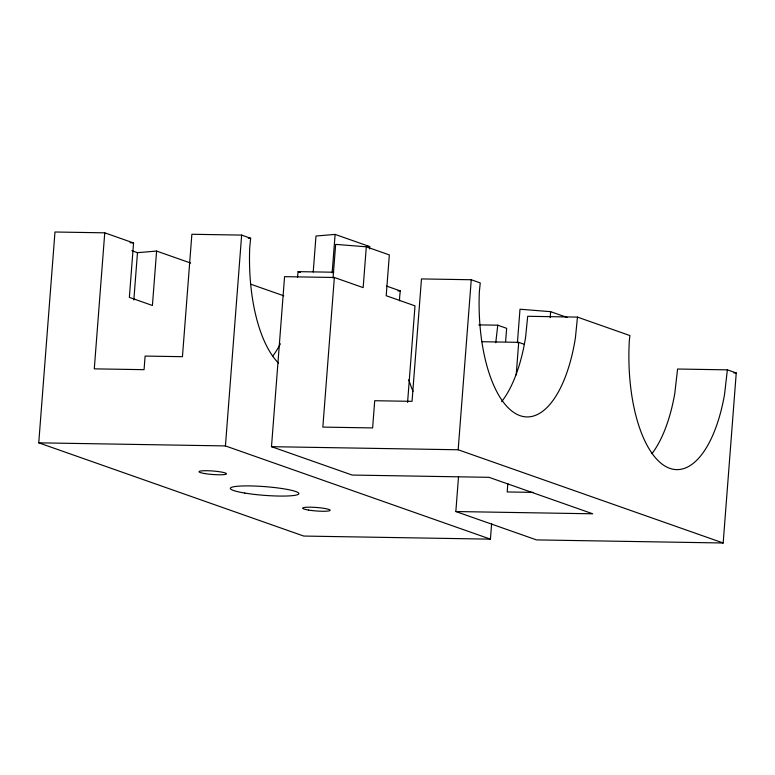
<?xml version="1.0" encoding="UTF-8"?>
<svg xmlns="http://www.w3.org/2000/svg" width="775" height="775" viewBox="0 0 775 775"><rect width="100%" height="100%" fill="white"/><g stroke="black" fill="none" stroke-linecap="round" stroke-linejoin="round"><path stroke-width="1.16" d="M491.631 523.483L490.43 539.148L303.752 536.058L38.75 442.835L54.977 232.006L104.751 232.829L133.552 242.963L129.367 297.368L152.413 305.476L156.598 251.071L137.475 252.679L131.895 250.722M104.751 232.829L94.288 368.852L144.063 369.675L145.109 356.074L182.445 356.684L191.871 234.273L241.645 235.096L250.645 238.254L249.734 247.409A116.909 49.736 -89.1 0 0 278.457 363.049M133.833 299.993L137.475 252.679M490.43 539.148L225.428 445.925L241.645 235.096M458.529 476.567L455.845 511.539L592.739 513.796L489.035 477.323L352.141 475.056L271.492 446.681L284.57 276.656L334.354 277.479L363.155 287.612L366.304 246.808L335.653 244.377L333.066 277.973M313.216 272.025L315.987 236.026L335.11 234.408L369.675 246.566L369.491 248.969M332.155 272.81L335.11 234.408M334.354 277.479L322.846 427.103L372.62 427.926L374.713 400.723L412.048 401.343L421.474 278.923L471.248 279.746L480.248 282.914L479.338 292.059A116.909 49.736 -89.1 0 0 517.477 414.596A116.909 49.736 -89.1 0 0 575.408 337.871L577.472 317.111L527.688 316.287L525.624 337.048A116.909 49.736 -89.1 0 1 501.599 401.692M407.582 402.39L415.003 305.854L386.202 295.721L389.341 254.917L366.304 246.808M651.911 453.704A116.909 49.736 -89.1 0 0 674.773 393.526L677.592 369.026L727.367 369.849L736.25 372.969L723.172 542.994L458.17 449.771L471.248 279.746M505.629 341.572L506.647 328.319L497.763 325.19L478.805 324.88M517.409 342.831L519.996 309.225L550.647 311.666L567.106 317.45M507.838 483.513L507.189 491.951L533.268 492.387M516.198 374.916L518.708 342.337L481.963 341.727M550.182 317.663L550.647 311.666M297.513 277.402L298.084 271.637L333.647 272.228M386.628 286.101L400.317 290.906L399.716 296.098A116.909 49.736 -89.1 0 0 399.493 300.758M495.758 342.695L497.763 325.19M727.367 369.849L724.557 394.349A116.909 49.736 -89.1 0 1 665.599 466.424A116.909 49.736 -89.1 0 1 629.319 340.748L629.91 335.565L577.472 317.111M248.271 238.216L250.645 238.254M397.943 290.867L400.317 290.906M733.877 372.93L736.25 372.969M38.75 442.835L225.428 445.925M271.492 446.681L458.17 449.771M723.172 542.994L536.494 539.904L455.845 511.539M367.321 246.382L369.675 246.566M130.016 242.682L133.552 242.963M518.708 342.337L524.239 344.284M298.084 271.637L300.361 272.432M156.598 251.071L190.679 263.054M250.887 284.241L283.824 295.827M280.395 343.78A116.909 49.736 -89.1 0 1 272.684 356.161M413.007 391.336A116.909 49.736 -89.1 0 1 408.783 379.75M244.842 493.074A34.381 4.369 4.4 0 0 298.733 493.966A34.381 4.369 4.4 0 0 250.189 485.925A34.381 4.369 4.4 0 0 244.842 493.074M308.537 510.066A13.756 1.744 4.4 0 0 330.092 510.425A13.756 1.744 4.4 0 0 310.678 507.199A13.756 1.744 4.4 0 0 308.537 510.066M204.842 473.583A13.756 1.744 4.4 0 0 226.397 473.942A13.756 1.744 4.4 0 0 206.983 470.725A13.756 1.744 4.4 0 0 204.842 473.583"/></g></svg>
